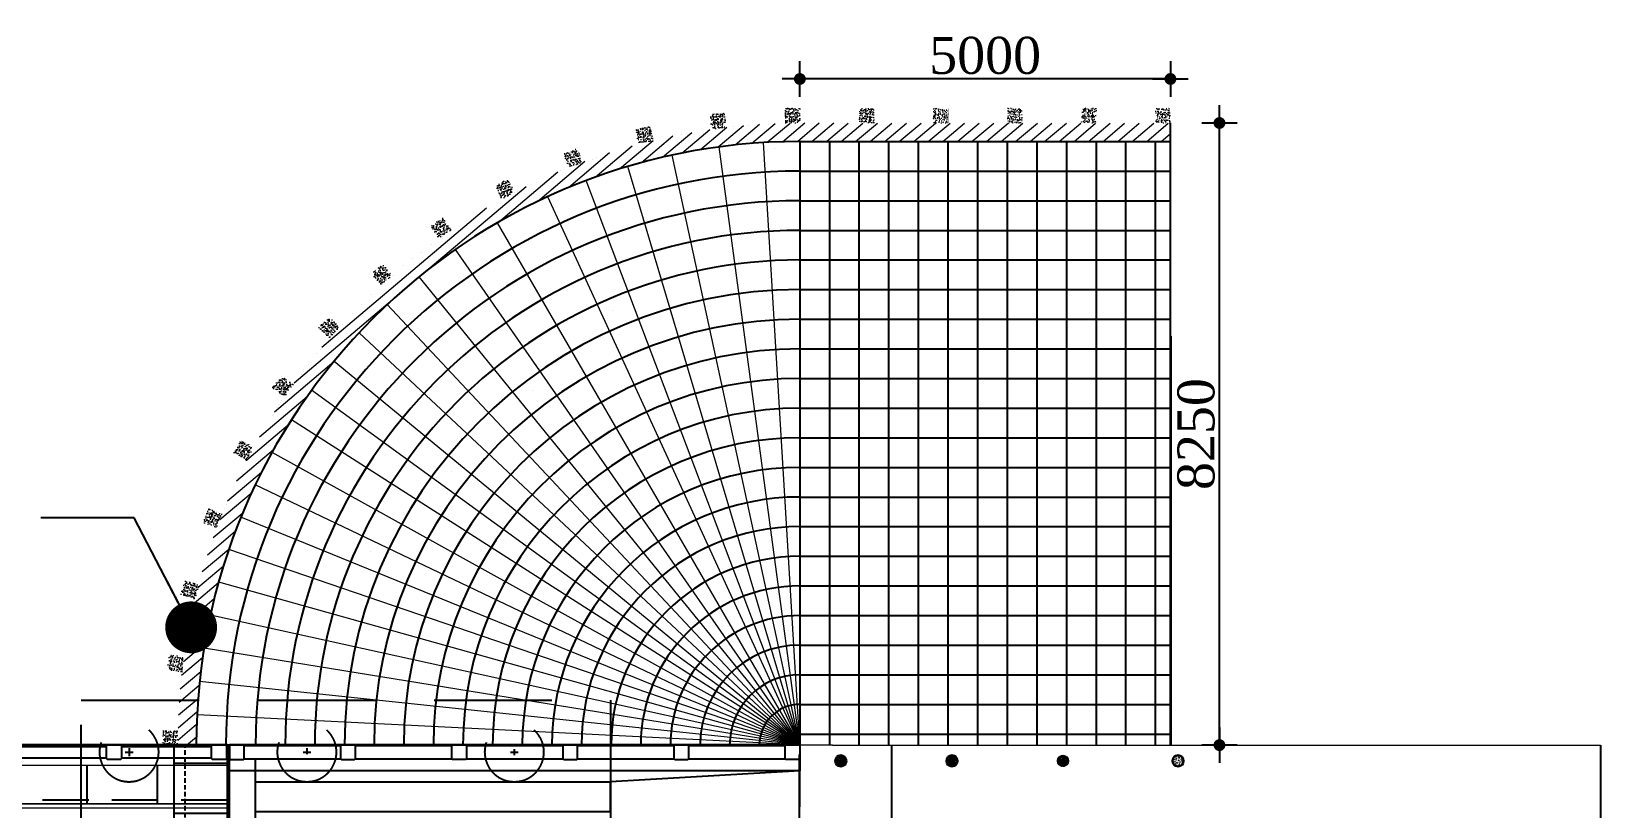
# Model space of a CAD drawing. Header units: millimetres. Extents: x 645430 to 1329725, y -477752 to 44877.
# Drawn here: x 693796 to 714979, y -237761 to -227267 of the extents above; entities that cross this region are included whole.
import ezdxf

# ---------------------------------------------------------------- set-up
doc = ezdxf.new("R2010")
doc.units = ezdxf.units.MM
doc.header["$LTSCALE"] = 250
doc.header["$PDMODE"] = 2
doc.linetypes.add('DASHED', pattern=[19.05, 12.7, -6.35])
doc.linetypes.add('DASHED2', pattern=[0.375, 0.25, -0.125])
for name, color, linetype in [('Abutment W Line', 200, 'Continuous'), ('Deck Slab', 11, 'Continuous'), ('dim', 4, 'Continuous'), ('Dimision', 4, 'Continuous'), ('Elevation', 21, 'Continuous'), ('Extra Line', 145, 'Continuous'), ('Girder Line', 7, 'Continuous'), ('hatch', 35, 'Continuous'), ('Hatching', 35, 'Continuous'), ('Pile', 11, 'Continuous'), ('Ralling', 6, 'Continuous')]:
    doc.layers.add(name, color=color, linetype=linetype)
for name, color, linetype, lineweight in [('duct', 151, 'Continuous', 13), ('Footpath', 22, 'Continuous', 20), ('Gurd Post', 231, 'Continuous', 30), ('hat2', 108, 'Continuous', 13), ('RL', 7, 'Continuous', 18)]:
    doc.layers.add(name, color=color, linetype=linetype, lineweight=lineweight)
doc.styles.get("Standard").update_dxf_attribs({"font": 'times.ttf'})
doc.dimstyles.new('ISO-125', dxfattribs={"dimtxt": 125, "dimasz": 1.2, "dimexe": 75, "dimexo": 75, "dimgap": 60, "dimtad": 1, "dimdec": 0, "dimtxsty": 'Standard', "dimblk": 'D_TIC', "dimcen": 52.5, "dimclrd": 256, "dimclre": 256, "dimclrt": 256, "dimadec": 0, "dimazin": 0, "dimtfac": 1, "dimtdec": 0, "dimtix": 1, "dimtmove": 0, "dimatfit": 3, "dimldrblk": 'DOT', "dimfxl": 75, "dimfxlon": 1, "dimlwd": -1, "dimarcsym": 0})
doc.dimstyles.new('ISO-25', dxfattribs={"dimtxt": 75, "dimasz": 45, "dimexe": 125, "dimexo": 75.625, "dimgap": 60, "dimtad": 1, "dimdec": 0, "dimtxsty": 'Standard', "dimblk": 'DOT', "dimcen": 52.5, "dimdle": 100, "dimclrd": 256, "dimclre": 256, "dimclrt": 256, "dimadec": 0, "dimazin": 0, "dimtfac": 1, "dimtdec": 0, "dimtix": 1, "dimtmove": 0, "dimatfit": 3, "dimldrblk": 'DOT', "dimfxl": 1, "dimlwd": -1, "dimarcsym": 0})
pattern_1 = [(45, (9986524.455, 496088.378), (-22.097087, 22.097087), [])]
pattern_2 = [(45, (9986524.455, 493788.378), (-22.097087, 22.097087), [])]
pattern_3 = [(45, (9986524.455, 488888.378), (-22.097087, 22.097087), [])]

# ---------------------------------------------------------------- blocks, each defined once
blk = doc.blocks.new('*U257')
at = {"layer": 'duct'}
blk.add_line((472.5, -257.5), (472.5, 257.5), dxfattribs=at)
blk.add_lwpolyline([(-472.5, 257.5), (472.5, 257.5), (472.5, -257.5), (-472.5, -257.5)], close=True, dxfattribs=at)
blk = doc.blocks.new('*U258')
at = {"layer": 'duct', "color": 0, "linetype": 'ByBlock', "lineweight": -2}
for p in [(26600, 0), (27550, 0), (28500, 0)]:
    blk.add_blockref('*U257', p, dxfattribs=at)
blk = doc.blocks.new('*U263')
at = {"layer": 'Ralling'}
for p, q in [((-713, 75), (512, 75)), ((-713, -75), (512, -75))]:
    blk.add_line(p, q, dxfattribs=at)
blk.add_lwpolyline([(512, 88), (524, 100), (701, 100), (712, 88), (712, -88), (701, -100), (524, -100), (512, -88)], close=True, dxfattribs=at)
blk = doc.blocks.new('*U264')
at = {"layer": 'Ralling', "color": 0, "linetype": 'ByBlock', "lineweight": -2}
for p in [(26942, 0), (28360, 0)]:
    blk.add_blockref('*U263', p, dxfattribs=at)
blk = doc.blocks.new('30m deck')
at = {"layer": 'Deck Slab'}
for p, q in [((1085228, -338943), (1055228, -338943)), ((1085228, -338943), (1055228, -338943)), ((1055228, -338943), (1085228, -338943)), ((1085228, -348743), (1085228, -338943))]:
    blk.add_line(p, q, dxfattribs=at)
at = {"layer": 'Deck Slab', "lineweight": 0}
blk.add_line((1055228, -339793), (1085228, -339793), dxfattribs=at)
at = {"layer": 'duct'}
for p, q in [((1055228, -339218), (1085228, -339218)), ((1055228, -339743), (1085228, -339743))]:
    blk.add_line(p, q, dxfattribs=at)
at = {"layer": 'Elevation', "ltscale": 10}
for p, q in [((1085228, -338943), (1055228, -338943)), ((1085228, -348743), (1085228, -338943)), ((1085228, -348743), (1085228, -338943))]:
    blk.add_line(p, q, dxfattribs=at)
at = {"layer": 'Girder Line', "linetype": 'DASHED', "ltscale": 0.2}
blk.add_line((1085228, -340568), (1085228, -338943), dxfattribs=at)
at = {"layer": 'Girder Line', "color": 6, "linetype": 'DASHED2', "ltscale": 10}
blk.add_line((1085228, -339693), (1071229, -339693), dxfattribs=at)
at = {"layer": 'duct', "xscale": -1, "rotation": 180}
blk.add_blockref('*U258', (1056253, -339481), dxfattribs=at)
at = {"layer": 'Ralling'}
blk.add_blockref('*U264', (1056140, -339043), dxfattribs=at)
blk = doc.blocks.new('6 ABUT P')
at = {"layer": 'hatch', "linetype": 'Continuous', "lineweight": 13}
h = blk.add_hatch(dxfattribs=at)
h.set_pattern_fill('ANSI31', color=256, scale=250, style=0)
h.set_pattern_definition(pattern_1)
h.paths.add_polyline_path([(10269019, 282427), (10268669, 282427), (10268669, 282677), (10269019, 282677)])
h = blk.add_hatch(dxfattribs=at)
h.set_pattern_fill('ANSI31', color=256, scale=250, style=0)
h.set_pattern_definition(pattern_1)
h.paths.add_polyline_path([(10269019, 282427), (10268669, 282427), (10268669, 282177), (10269019, 282177)])
h = blk.add_hatch(dxfattribs=at)
h.set_pattern_fill('ANSI31', color=256, scale=250, style=0)
h.set_pattern_definition(pattern_2)
h.paths.add_polyline_path([(10269019, 280127), (10268669, 280127), (10268669, 280377), (10269019, 280377)])
h = blk.add_hatch(dxfattribs=at)
h.set_pattern_fill('ANSI31', color=256, scale=250, style=0)
h.set_pattern_definition(pattern_2)
h.paths.add_polyline_path([(10269019, 280127), (10268669, 280127), (10268669, 279877), (10269019, 279877)])
h = blk.add_hatch(dxfattribs=at)
h.set_pattern_fill('ANSI31', color=256, scale=250, style=0)
h.set_pattern_definition(pattern_3)
h.paths.add_polyline_path([(10269019, 275227), (10268669, 275227), (10268669, 275477), (10269019, 275477)])
h = blk.add_hatch(dxfattribs=at)
h.set_pattern_fill('ANSI31', color=256, scale=250, style=0)
h.set_pattern_definition(pattern_3)
h.paths.add_polyline_path([(10269019, 275227), (10268669, 275227), (10268669, 274977), (10269019, 274977)])
at = {"layer": 'Abutment W Line', "ltscale": 5}
for p, q in [((10260769, 283715), (10260769, 283377)), ((10269219, 283727), (10268469, 283727)), ((10268469, 280027), (10268469, 283727)), ((10269219, 283727), (10269219, 273927)), ((10268119, 280039), (10268119, 283539)), ((10269219, 283477), (10268469, 283477)), ((10268119, 283227), (10263324, 283227)), ((10263324, 282827), (10263324, 283227)), ((10268119, 282827), (10263324, 282827)), ((10268119, 280027), (10268119, 274127)), ((10268469, 280027), (10268469, 273927)), ((10263324, 274827), (10263324, 274427)), ((10268119, 274827), (10263324, 274827)), ((10268119, 274427), (10263324, 274427)), ((10260769, 273939), (10260769, 274277)), ((10269219, 274177), (10268469, 274177)), ((10269219, 273927), (10268469, 273927))]:
    blk.add_line(p, q, dxfattribs=at)
at = {"layer": 'Abutment W Line', "linetype": 'DASHED2'}
blk.add_line((10269069, 280027), (10269069, 283727), dxfattribs=at)
at = {"layer": 'Abutment W Line'}
for p, q in [((10260769, 283377), (10263324, 283227)), ((10260769, 274277), (10263324, 274427))]:
    blk.add_line(p, q, dxfattribs=at)
at = {"layer": 'Extra Line'}
for p, q in [((10264624, 283667), (10264624, 283587)), ((10267424, 283680), (10267424, 283600)), ((10269824, 283680), (10269824, 283575)), ((10264676, 283627), (10264571, 283627)), ((10267476, 283627), (10267371, 283627)), ((10269876, 283627), (10269771, 283627)), ((10267476, 281327), (10267371, 281327)), ((10267476, 281327), (10267371, 281327)), ((10267424, 281380), (10267424, 281327)), ((10267424, 281275), (10267424, 281327)), ((10269876, 281327), (10269771, 281327)), ((10269876, 281327), (10269771, 281327)), ((10269824, 281380), (10269824, 281327)), ((10269824, 281275), (10269824, 281327)), ((10264624, 280379), (10264624, 280478)), ((10264676, 280425), (10264571, 280425)), ((10264676, 280425), (10264571, 280425)), ((10269876, 278927), (10269771, 278927)), ((10269824, 278875), (10269824, 278980)), ((10264676, 277227), (10264571, 277227)), ((10264676, 277227), (10264571, 277227)), ((10264624, 277181), (10264624, 277280)), ((10269824, 276375), (10269824, 276480)), ((10269876, 276427), (10269771, 276427)), ((10264676, 274027), (10264571, 274027)), ((10264624, 273981), (10264624, 274080)), ((10267476, 274027), (10267371, 274027)), ((10267424, 273974), (10267424, 274082)), ((10269876, 274027), (10269771, 274027)), ((10269824, 273975), (10269824, 274080))]:
    blk.add_line(p, q, dxfattribs=at)
at = {"layer": 'hatch', "linetype": 'Continuous', "lineweight": 25}
for p, q in [((10269219, 282802), (10268469, 282802)), ((10269219, 282052), (10268469, 282052)), ((10269219, 280502), (10268469, 280502)), ((10269219, 279752), (10268469, 279752)), ((10269219, 275602), (10268469, 275602)), ((10269219, 274852), (10268469, 274852))]:
    blk.add_line(p, q, dxfattribs=at)
for points in [[(10268669, 282427), (10268669, 282677), (10269019, 282677), (10269019, 282427)], [(10268669, 282427), (10268669, 282177), (10269019, 282177), (10269019, 282427)], [(10268669, 280127), (10268669, 280377), (10269019, 280377), (10269019, 280127)], [(10268669, 280127), (10268669, 279877), (10269019, 279877), (10269019, 280127)], [(10268669, 275227), (10268669, 275477), (10269019, 275477), (10269019, 275227)], [(10268669, 275227), (10268669, 274977), (10269019, 274977), (10269019, 275227)]]:
    blk.add_lwpolyline(points, dxfattribs=at)
at = {"layer": 'Pile', "linetype": 'DASHED', "ltscale": 0.5}
for p, q in [((10263324, 284327), (10263324, 273327)), ((10270469, 284327), (10263324, 284327)), ((10270469, 280027), (10270469, 284327)), ((10270469, 280027), (10270469, 273327)), ((10270469, 273327), (10263324, 273327))]:
    blk.add_line(p, q, dxfattribs=at)
at = {"layer": 'Pile', "linetype": 'DASHED', "ltscale": 2}
for p, q in [((10269069, 280027), (10269069, 273927)), ((10267476, 278927), (10267371, 278927)), ((10267424, 278875), (10267424, 278980)), ((10267424, 276375), (10267424, 276480)), ((10267476, 276427), (10267371, 276427))]:
    blk.add_line(p, q, dxfattribs=at)
at = {"layer": 'Pile', "linetype": 'DASHED', "ltscale": 0.5}
for centre in [(10264624, 283628), (10267424, 283628), (10269824, 283628), (10267424, 281328), (10269824, 281328), (10264624, 280425), (10267424, 278928), (10269824, 278928), (10264624, 277227), (10267424, 276428), (10269824, 276428), (10264624, 274027), (10267424, 274027), (10269824, 274028)]:
    blk.add_circle(centre, 400, dxfattribs=at)
at = {"layer": 'Ralling'}
for p, q in [((10268457, 283727), (10260824, 283727)), ((10260824, 283727), (10268469, 283727)), ((10262269, 283715), (10260969, 283715)), ((10263769, 283715), (10262469, 283715)), ((10265269, 283715), (10263969, 283715)), ((10266769, 283715), (10265469, 283715)), ((10268269, 283715), (10266969, 283715)), ((10262269, 283539), (10260969, 283539)), ((10263769, 283539), (10262469, 283539)), ((10265269, 283539), (10263969, 283539)), ((10266769, 283539), (10265469, 283539)), ((10268269, 283539), (10266969, 283539)), ((10260769, 283377), (10268469, 283377)), ((10260769, 274277), (10268469, 274277)), ((10262269, 274115), (10260969, 274115)), ((10263769, 274115), (10262469, 274115)), ((10265269, 274115), (10263969, 274115)), ((10266769, 274115), (10265469, 274115)), ((10268269, 274115), (10266969, 274115)), ((10268457, 273927), (10260824, 273927)), ((10260824, 273927), (10268469, 273927)), ((10262269, 273939), (10260969, 273939)), ((10263769, 273939), (10262469, 273939)), ((10265269, 273939), (10263969, 273939)), ((10266769, 273939), (10265469, 273939)), ((10268269, 273939), (10266969, 273939))]:
    blk.add_line(p, q, dxfattribs=at)
for points in [[(10260781, 283527), (10260957, 283527), (10260969, 283539), (10260969, 283715), (10260957, 283727), (10260781, 283727), (10260769, 283715), (10260769, 283539)], [(10262457, 283527), (10262281, 283527), (10262269, 283539), (10262269, 283715), (10262281, 283727), (10262457, 283727), (10262469, 283715), (10262469, 283539)], [(10263957, 283527), (10263781, 283527), (10263769, 283539), (10263769, 283715), (10263781, 283727), (10263957, 283727), (10263969, 283715), (10263969, 283539)], [(10265281, 283527), (10265457, 283527), (10265469, 283539), (10265469, 283715), (10265457, 283727), (10265281, 283727), (10265269, 283715), (10265269, 283539)], [(10266957, 283527), (10266781, 283527), (10266769, 283539), (10266769, 283715), (10266781, 283727), (10266957, 283727), (10266969, 283715), (10266969, 283539)], [(10268457, 283527), (10268281, 283527), (10268269, 283539), (10268269, 283715), (10268281, 283727), (10268457, 283727), (10268469, 283715), (10268469, 283539)], [(10260781, 274127), (10260957, 274127), (10260969, 274115), (10260969, 273939), (10260957, 273927), (10260781, 273927), (10260769, 273939), (10260769, 274115)], [(10262457, 274127), (10262281, 274127), (10262269, 274115), (10262269, 273939), (10262281, 273927), (10262457, 273927), (10262469, 273939), (10262469, 274115)], [(10263957, 274127), (10263781, 274127), (10263769, 274115), (10263769, 273939), (10263781, 273927), (10263957, 273927), (10263969, 273939), (10263969, 274115)], [(10265281, 274127), (10265457, 274127), (10265469, 274115), (10265469, 273939), (10265457, 273927), (10265281, 273927), (10265269, 273939), (10265269, 274115)], [(10266957, 274127), (10266781, 274127), (10266769, 274115), (10266769, 273939), (10266781, 273927), (10266957, 273927), (10266969, 273939), (10266969, 274115)], [(10268457, 274127), (10268281, 274127), (10268269, 274115), (10268269, 273939), (10268281, 273927), (10268457, 273927), (10268469, 273939), (10268469, 274115)]]:
    blk.add_lwpolyline(points, close=True, dxfattribs=at)
blk = doc.blocks.new('*U195')
at = {"layer": 'Footpath', "ltscale": 0.5}
h = blk.add_hatch(dxfattribs=at)
h.set_pattern_fill('AR-CONC', color=1, scale=0.4, angle=0.0004)
h.set_pattern_definition([(50.000418, (-632615.806, -86666.36), (72.873914, -6.375103), [7.62, -83.82]), (355.000418, (-632615.806, -86666.36), (-14.097926, 76.422635), [6.096, -67.056234]), (100.451862, (-632609.73, -86666.89), (58.775988, 70.047529), [6.4760035, -71.236098]), (46.184618, (-632615.81, -86646.04), (108.431739, -16.816141), [11.43, -125.73]), (96.635975, (-632606.77, -86647.44), (94.960932, 98.971142), [9.71401, -106.854243]), (351.184569, (-632615.81, -86646.04), (94.960932, 98.971142), [9.143987, -100.583893]), (21.000418, (-632605.646, -86651.12), (60.6460547, -40.905637), [7.62, -83.82]), (326.000418, (-632605.646, -86651.12), (24.720274, 73.675367), [6.096, -67.056]), (71.451863, (-632600.59, -86654.53), (85.366329, 32.76973), [6.4760035, -71.235975]), (37.5004176, (-632615.806, -86666.362), (1.2351948, 33.8220246), [0, -66.2432, 0, -68.072, 0, -67.31]), (7.5004176, (-632615.806, -86666.36), (26.727573, 40.0724247), [0, -38.8112, 0, -64.7192, 0, -25.654]), (327.5004176, (-632638.463, -86666.362), (54.2362548, -2.2911023), [0, -25.4, 0, -79.248, 0, -105.156]), (317.500418, (-632648.623, -86666.36), (59.2515984, 10.1710283), [0, -33.02, 0, -52.6288, 0, -74.676])])
h.paths.add_polyline_path([(200, 200), (0, 200), (0, 0), (200, 0)])
at = {"layer": 'Footpath', "color": 1, "ltscale": 0.5, "const_width": 0.1}
blk.add_lwpolyline([(0, 200), (200, 200), (200, 0), (0, 0), (0, 200)], dxfattribs=at)
blk = doc.blocks.new('*U196')
at = {"color": 0, "linetype": 'ByBlock', "lineweight": -2, "transparency": 16777216}
for p, rotation in [((624950, 84095), 359.999582372888), ((625950, 84095), 359.999582372888), ((626950, 84095), 359.999582372888), ((627950, 84095), 359.999582372888), ((628950, 84095), 359.999582372888), ((629950, 84095), 359.999582372888), ((630947, 84036), 353.1790738681962), ((631931, 83858), 346.3581477354862), ((632886, 83565), 339.5372216027764), ((633800, 83161), 332.7162954700663), ((634660, 82651), 325.8953693373563), ((635452, 82042), 319.0744432046463), ((636167, 81344), 312.2535170719363), ((636794, 80565), 305.4325909392263), ((637324, 79718), 298.6116648065165), ((637749, 78814), 291.7907386738066), ((638064, 77865), 284.9698125410965), ((638265, 76886), 278.1488864083865), ((638347, 75890), 271.3279602756766)]:
    blk.add_blockref('*U195', p, dxfattribs=dict(at, rotation=rotation))
blk = doc.blocks.new('D_TIC')
at = {"layer": 'Dimision', "ltscale": 5}
for p, q in [((0, 60), (0, -60)), ((-60, 0), (60, 0))]:
    blk.add_line(p, q, dxfattribs=at)
at = {"layer": 'Dimision', "ltscale": 5, "const_width": 20}
blk.add_lwpolyline([(-10, 0, 1), (10, 0, 1)], format="xyb", close=True, dxfattribs=at)
blk = doc.blocks.new('*D208')
at = {"layer": 'Defpoints', "color": 0, "ltscale": 10, "transparency": 16777216}
for p in [(704170, -227910), (709172, -228304, -8669), (704170, -228436, -8669)]:
    blk.add_point(p, dxfattribs=at)
at = {"layer": 'dim', "lineweight": -2, "ltscale": 10, "transparency": 16777216}
for p, q in [((704170, -227845), (704170, -227835)), ((709172, -227843), (709172, -227835))]:
    blk.add_line(p, q, dxfattribs=at)
at = {"layer": 'dim', "ltscale": 10, "transparency": 16777216}
blk.add_line((709168, -227910), (704174, -227910), dxfattribs=at)
at = {"layer": 'dim', "ltscale": 10, "transparency": 16777216, "xscale": 4, "yscale": 4, "zscale": 4, "rotation": 180}
blk.add_blockref('D_TIC', (704170, -227910), dxfattribs=at)
at = {"layer": 'dim', "ltscale": 10, "transparency": 16777216, "xscale": 4, "yscale": 4, "zscale": 4}
blk.add_blockref('D_TIC', (709172, -227910), dxfattribs=at)
at = {"layer": 'dim', "ltscale": 10, "transparency": 16777216, "insert": (706671, -227595), "char_height": 500, "attachment_point": 5}
blk.add_mtext('5000', dxfattribs=at)
blk = doc.blocks.new('_Dot')
at = {"color": 0, "linetype": 'ByBlock', "lineweight": -2}
blk.add_line((-0.5, 0), (-1, 0), dxfattribs=at)
at = {"color": 0, "linetype": 'ByBlock', "const_width": 0.5}
blk.add_lwpolyline([(-0.25, 0, 1), (0.25, 0, 1)], format="xyb", close=True, dxfattribs=at)
blk = doc.blocks.new('*D209')
at = {"layer": 'Defpoints', "color": 0, "ltscale": 10, "transparency": 16777216}
for p in [(709172, -228504, -8669), (709834, -228504), (709176, -236904, -17338)]:
    blk.add_point(p, dxfattribs=at)
at = {"layer": 'dim', "ltscale": 10, "transparency": 16777216}
blk.add_line((709834, -236900), (709834, -228508), dxfattribs=at)
at = {"layer": 'dim', "lineweight": -2, "ltscale": 10, "transparency": 16777216}
for p, q in [((709897, -228504), (709909, -228504)), ((709903, -236904), (709909, -236904))]:
    blk.add_line(p, q, dxfattribs=at)
at = {"layer": 'dim', "ltscale": 10, "transparency": 16777216, "xscale": 4, "yscale": 4, "zscale": 4}
for p, rotation in [((709834, -228504), 90), ((709834, -236904), 270)]:
    blk.add_blockref('D_TIC', p, dxfattribs=dict(at, rotation=rotation))
at = {"layer": 'dim', "ltscale": 10, "transparency": 16777216, "insert": (709520, -232704), "char_height": 500, "attachment_point": 5, "rotation": 90}
blk.add_mtext('8250', dxfattribs=at)

msp = doc.modelspace()

# ---------------------------------------------------------------- hatches: boundary and pattern name
at = {"layer": 'Footpath', "lineweight": 13, "ltscale": 250}
h = msp.add_hatch(dxfattribs=at)
h.set_pattern_fill('ANSI31', color=256, scale=40, angle=-4.73179)
h.set_pattern_definition([(40.2682136, (-8741767.14, -764187.55), (-82.0885543, 96.9044336), [])])
edge = h.paths.add_edge_path()
edge.add_line((709172, -228508.2), (709175.7, -228757.4))
edge.add_line((709175.7, -228757.4), (704172.2, -228753.5))
edge.add_line((704172.2, -228753.5), (704172.2, -228753.5))
edge.add_line((704172.2, -228753.5), (704172.2, -228753.5))
edge.add_arc((704173, -236904.3), 8150.8, 450.00571, 539.99774)
edge.add_line((696022.2, -236903.9), (695772.2, -236903.9))
edge.add_arc((704172.2, -236903.9), 8400, 450.00001, 539.99999, ccw=False)
edge.add_line((704172.2, -228503.9), (709172, -228508.2))
at = {"layer": 'Hatching', "linetype": 'Continuous', "lineweight": 20, "ltscale": 250}
h = msp.add_hatch(dxfattribs=at)
h.set_pattern_fill('AR-CONC', color=256, scale=5, angle=-4.73179, style=0)
h.set_pattern_definition([(45.2682136, (-8619427.988, -711118.252), (35.48195436, -6.08530318), [3.75, -41.25]), (350.2682136, (-8619427.988, -711118.252), (-3.8114525, 38.05371436), [3, -33]), (95.71965808, (-8619425.03, -711118.76), (31.67050171, 31.9684108), [3.1870096, -35.0571056]), (41.4524136, (-8619427.163, -711108.286), (52.49750073, -12.64966968), [5.625, -61.875]), (91.9038491, (-8619422.79, -711109.34), (50.59164114, 44.68485034), [4.7805171, -52.585688]), (346.4523776, (-8619427.163, -711108.286), (50.5916411, 44.6848503), [4.5, -49.50000005]), (16.2682136, (-8619422.386, -711111.19), (28.083003005, -22.52431891), [3.75, -41.25]), (321.2682136, (-8619422.386, -711111.19), (15.11523533, 35.13035735), [3, -33]), (66.71965836, (-8619420.046, -711113.067), (43.19823796, 12.60603839), [3.1870095, -35.0571056]), (32.76821362, (-8619427.988, -711118.252), (1.978964718, 16.537809669), [0, -32.6, 0, -33.5, 0, -33.125]), (2.76821362, (-8619427.988, -711118.252), (14.735425737, 18.568324597), [0, -19.1, 0, -31.85, 0, -12.625]), (322.76821362, (-8619439.1, -711117.333), (26.507123327, -3.32568819), [0, -12.5, 0, -39, 0, -51.75]), (312.76821362, (-8619444.083, -711116.92), (29.47281705, 2.58279771), [0, -16.25, 0, -25.9, 0, -36.75])])
h.paths.add_polyline_path([(704647.4, -237116.2, 1), (704797.4, -237116.2, 1)])
h = msp.add_hatch(dxfattribs=at)
h.set_pattern_fill('AR-CONC', color=256, scale=5, angle=-4.73179, style=0)
h.set_pattern_definition([(45.2682136, (-8619279.503, -709324.387), (35.48195436, -6.08530318), [3.75, -41.25]), (350.2682136, (-8619279.503, -709324.387), (-3.8114525, 38.05371436), [3, -33]), (95.71965808, (-8619276.546, -709324.894), (31.67050171, 31.9684108), [3.1870096, -35.0571056]), (41.4524136, (-8619278.68, -709314.42), (52.49750073, -12.64966968), [5.625, -61.875]), (91.9038491, (-8619274.303, -709315.475), (50.59164114, 44.68485034), [4.7805171, -52.585688]), (346.4523776, (-8619278.68, -709314.42), (50.5916411, 44.6848503), [4.5, -49.50000005]), (16.2682136, (-8619273.902, -709317.325), (28.083003005, -22.52431891), [3.75, -41.25]), (321.2682136, (-8619273.9, -709317.325), (15.11523533, 35.13035735), [3, -33]), (66.71965836, (-8619271.56, -709319.202), (43.19823796, 12.60603839), [3.1870095, -35.0571056]), (32.76821362, (-8619279.503, -709324.387), (1.978964718, 16.537809669), [0, -32.6, 0, -33.5, 0, -33.125]), (2.76821362, (-8619279.503, -709324.387), (14.735425737, 18.568324597), [0, -19.1, 0, -31.85, 0, -12.625]), (322.76821362, (-8619290.615, -709323.467), (26.507123327, -3.32568819), [0, -12.5, 0, -39, 0, -51.75]), (312.76821362, (-8619295.598, -709323.055), (29.47281705, 2.58279771), [0, -16.25, 0, -25.9, 0, -36.75])])
h.paths.add_polyline_path([(704647.4, -237116.2, 1), (704797.4, -237116.2, 1)])
h = msp.add_hatch(dxfattribs=at)
h.set_pattern_fill('AR-CONC', color=256, scale=5, angle=-4.73179, style=0)
h.set_pattern_definition([(45.2682136, (-8620922.875, -710994.515), (35.48195436, -6.08530318), [3.75, -41.25]), (350.2682136, (-8620922.875, -710994.515), (-3.8114525, 38.05371436), [3, -33]), (95.71965808, (-8620919.92, -710995.022), (31.67050171, 31.9684108), [3.1870096, -35.0571056]), (41.4524136, (-8620922.05, -710984.55), (52.49750073, -12.64966968), [5.625, -61.875]), (91.9038491, (-8620917.676, -710985.603), (50.59164114, 44.68485034), [4.7805171, -52.585688]), (346.4523776, (-8620922.05, -710984.55), (50.5916411, 44.6848503), [4.5, -49.50000005]), (16.2682136, (-8620917.274, -710987.453), (28.083003005, -22.52431891), [3.75, -41.25]), (321.2682136, (-8620917.274, -710987.453), (15.11523533, 35.13035735), [3, -33]), (66.71965836, (-8620914.933, -710989.33), (43.19823796, 12.60603839), [3.1870095, -35.0571056]), (32.76821362, (-8620922.875, -710994.515), (1.978964718, 16.537809669), [0, -32.6, 0, -33.5, 0, -33.125]), (2.76821362, (-8620922.875, -710994.515), (14.735425737, 18.568324597), [0, -19.1, 0, -31.85, 0, -12.625]), (322.76821362, (-8620933.987, -710993.595), (26.507123327, -3.32568819), [0, -12.5, 0, -39, 0, -51.75]), (312.76821362, (-8620938.97, -710993.183), (29.47281705, 2.58279771), [0, -16.25, 0, -25.9, 0, -36.75])])
h.paths.add_polyline_path([(706147.4, -237116.2, 1), (706297.4, -237116.2, 1)])
h = msp.add_hatch(dxfattribs=at)
h.set_pattern_fill('AR-CONC', color=256, scale=5, angle=-4.73179, style=0)
h.set_pattern_definition([(45.2682136, (-8620774.39, -709200.65), (35.48195436, -6.08530318), [3.75, -41.25]), (350.2682136, (-8620774.39, -709200.65), (-3.8114525, 38.05371436), [3, -33]), (95.71965808, (-8620771.434, -709201.157), (31.67050171, 31.9684108), [3.1870096, -35.0571056]), (41.4524136, (-8620773.566, -709190.684), (52.49750073, -12.64966968), [5.625, -61.875]), (91.9038491, (-8620769.19, -709191.74), (50.59164114, 44.68485034), [4.7805171, -52.585688]), (346.4523776, (-8620773.566, -709190.684), (50.5916411, 44.6848503), [4.5, -49.50000005]), (16.2682136, (-8620768.79, -709193.588), (28.083003005, -22.52431891), [3.75, -41.25]), (321.2682136, (-8620768.79, -709193.588), (15.11523533, 35.13035735), [3, -33]), (66.71965836, (-8620766.45, -709195.465), (43.19823796, 12.60603839), [3.1870095, -35.0571056]), (32.76821362, (-8620774.391, -709200.65), (1.978964718, 16.537809669), [0, -32.6, 0, -33.5, 0, -33.125]), (2.76821362, (-8620774.39, -709200.65), (14.735425737, 18.568324597), [0, -19.1, 0, -31.85, 0, -12.625]), (322.76821362, (-8620785.503, -709199.73), (26.507123327, -3.32568819), [0, -12.5, 0, -39, 0, -51.75]), (312.76821362, (-8620790.486, -709199.318), (29.47281705, 2.58279771), [0, -16.25, 0, -25.9, 0, -36.75])])
h.paths.add_polyline_path([(706147.4, -237116.2, 1), (706297.4, -237116.2, 1)])
h = msp.add_hatch(dxfattribs=at)
h.set_pattern_fill('AR-CONC', color=256, scale=5, angle=-4.73179, style=0)
h.set_pattern_definition([(45.2682136, (-8617985.92, -711237.617), (35.48195436, -6.08530318), [3.75, -41.25]), (350.2682136, (-8617985.92, -711237.617), (-3.8114525, 38.05371436), [3, -33]), (95.71965808, (-8617982.963, -711238.125), (31.67050171, 31.9684108), [3.1870096, -35.0571056]), (41.4524136, (-8617985.094, -711227.65), (52.49750073, -12.64966968), [5.625, -61.875]), (91.9038491, (-8617980.72, -711228.706), (50.59164114, 44.68485034), [4.7805171, -52.585688]), (346.4523776, (-8617985.094, -711227.65), (50.5916411, 44.6848503), [4.5, -49.50000005]), (16.2682136, (-8617980.318, -711230.555), (28.083003005, -22.52431891), [3.75, -41.25]), (321.2682136, (-8617980.318, -711230.555), (15.11523533, 35.13035735), [3, -33]), (66.71965836, (-8617977.978, -711232.432), (43.19823796, 12.60603839), [3.1870095, -35.0571056]), (32.76821362, (-8617985.92, -711237.617), (1.978964718, 16.537809669), [0, -32.6, 0, -33.5, 0, -33.125]), (2.76821362, (-8617985.92, -711237.617), (14.735425737, 18.568324597), [0, -19.1, 0, -31.85, 0, -12.625]), (322.76821362, (-8617997.031, -711236.698), (26.507123327, -3.32568819), [0, -12.5, 0, -39, 0, -51.75]), (312.76821362, (-8618002.014, -711236.285), (29.47281705, 2.58279771), [0, -16.25, 0, -25.9, 0, -36.75])])
h.paths.add_polyline_path([(709200.4, -237116.2, 1), (709350.4, -237116.2, 1)])
at = {"layer": 'RL', "ltscale": 0.5}
h = msp.add_hatch(dxfattribs=at)
h.set_pattern_fill('AR-CONC', color=256, scale=5, angle=-4.73179, style=0)
h.set_pattern_definition([(45.2682136, (-8619427.988, -711118.252), (35.48195436, -6.08530318), [3.75, -41.25]), (350.2682136, (-8619427.988, -711118.252), (-3.8114525, 38.05371436), [3, -33]), (95.71965808, (-8619425.03, -711118.76), (31.67050171, 31.9684108), [3.1870096, -35.0571056]), (41.4524136, (-8619427.163, -711108.286), (52.49750073, -12.64966968), [5.625, -61.875]), (91.9038491, (-8619422.79, -711109.34), (50.59164114, 44.68485034), [4.7805171, -52.585688]), (346.4523776, (-8619427.163, -711108.286), (50.5916411, 44.6848503), [4.5, -49.50000005]), (16.2682136, (-8619422.386, -711111.19), (28.083003005, -22.52431891), [3.75, -41.25]), (321.2682136, (-8619422.386, -711111.19), (15.11523533, 35.13035735), [3, -33]), (66.71965836, (-8619420.046, -711113.067), (43.19823796, 12.60603839), [3.1870095, -35.0571056]), (32.76821362, (-8619427.988, -711118.252), (1.978964718, 16.537809669), [0, -32.6, 0, -33.5, 0, -33.125]), (2.76821362, (-8619427.988, -711118.252), (14.735425737, 18.568324597), [0, -19.1, 0, -31.85, 0, -12.625]), (322.76821362, (-8619439.1, -711117.333), (26.507123327, -3.32568819), [0, -12.5, 0, -39, 0, -51.75]), (312.76821362, (-8619444.083, -711116.92), (29.47281705, 2.58279771), [0, -16.25, 0, -25.9, 0, -36.75])])
h.paths.add_polyline_path([(707647.4, -237116.2, 1), (707797.4, -237116.2, 1)])
h = msp.add_hatch(dxfattribs=at)
h.set_pattern_fill('AR-CONC', color=256, scale=5, angle=-4.73179, style=0)
h.set_pattern_definition([(45.2682136, (-8619279.503, -709324.387), (35.48195436, -6.08530318), [3.75, -41.25]), (350.2682136, (-8619279.503, -709324.387), (-3.8114525, 38.05371436), [3, -33]), (95.71965808, (-8619276.546, -709324.894), (31.67050171, 31.9684108), [3.1870096, -35.0571056]), (41.4524136, (-8619278.68, -709314.42), (52.49750073, -12.64966968), [5.625, -61.875]), (91.9038491, (-8619274.303, -709315.475), (50.59164114, 44.68485034), [4.7805171, -52.585688]), (346.4523776, (-8619278.68, -709314.42), (50.5916411, 44.6848503), [4.5, -49.50000005]), (16.2682136, (-8619273.902, -709317.325), (28.083003005, -22.52431891), [3.75, -41.25]), (321.2682136, (-8619273.9, -709317.325), (15.11523533, 35.13035735), [3, -33]), (66.71965836, (-8619271.56, -709319.202), (43.19823796, 12.60603839), [3.1870095, -35.0571056]), (32.76821362, (-8619279.503, -709324.387), (1.978964718, 16.537809669), [0, -32.6, 0, -33.5, 0, -33.125]), (2.76821362, (-8619279.503, -709324.387), (14.735425737, 18.568324597), [0, -19.1, 0, -31.85, 0, -12.625]), (322.76821362, (-8619290.615, -709323.467), (26.507123327, -3.32568819), [0, -12.5, 0, -39, 0, -51.75]), (312.76821362, (-8619295.598, -709323.055), (29.47281705, 2.58279771), [0, -16.25, 0, -25.9, 0, -36.75])])
h.paths.add_polyline_path([(707647.4, -237116.2, 1), (707797.4, -237116.2, 1)])

# ---------------------------------------------------------------- linework, layer by layer
at = {"ltscale": 0.5}
for p, q in [((709172.2, -236903.9, -8669), (709172.2, -228503.9, -8669)), ((704172.2, -236903.9, -8669), (704172.2, -228753.9, -8669)), ((704172.2, -228753.9, -8669), (709172.2, -228753.9, -8669)), ((704572.2, -236903.9, -8669), (704572.2, -228753.9, -8669)), ((704972.2, -236903.9, -8669), (704972.2, -228753.9, -8669)), ((705372.2, -236903.9, -8669), (705372.2, -228753.9, -8669)), ((705772.2, -236903.9, -8669), (705772.2, -228753.9, -8669)), ((706172.2, -236903.9, -8669), (706172.2, -228753.9, -8669)), ((706572.2, -236903.9, -8669), (706572.2, -228753.9, -8669)), ((706972.2, -236903.9, -8669), (706972.2, -228753.9, -8669)), ((707372.2, -236903.9, -8669), (707372.2, -228753.9, -8669)), ((707772.2, -236903.9, -8669), (707772.2, -228753.9, -8669)), ((708172.2, -236903.9, -8669), (708172.2, -228753.9, -8669)), ((708572.2, -236903.9, -8669), (708572.2, -228753.9, -8669)), ((708972.2, -236903.9, -8669), (708972.2, -228753.9, -8669)), ((704172.2, -229153.9, -8669), (709172.2, -229153.9, -8669)), ((704172.2, -229553.9, -8669), (709172.2, -229553.9, -8669)), ((704172.2, -229953.9, -8669), (709172.2, -229953.9, -8669)), ((704172.2, -230353.9, -8669), (709172.2, -230353.9, -8669)), ((704172.2, -230753.9, -8669), (709172.2, -230753.9, -8669)), ((704172.2, -231153.9, -8669), (709172.2, -231153.9, -8669)), ((704172.2, -231553.9, -8669), (709172.2, -231553.9, -8669)), ((704172.2, -231953.9, -8669), (709172.2, -231953.9, -8669)), ((704172.2, -232353.9, -8669), (709172.2, -232353.9, -8669)), ((704172.2, -232753.9, -8669), (709172.2, -232753.9, -8669)), ((704172.2, -233153.9, -8669), (709172.2, -233153.9, -8669)), ((704172.2, -233553.9, -8669), (709172.2, -233553.9, -8669)), ((704172.2, -233953.9, -8669), (709172.2, -233953.9, -8669)), ((704172.2, -234353.9, -8669), (709172.2, -234353.9, -8669)), ((704172.2, -234753.9, -8669), (709172.2, -234753.9, -8669)), ((704172.2, -235153.9, -8669), (709172.2, -235153.9, -8669)), ((704172.2, -235553.9, -8669), (709172.2, -235553.9, -8669)), ((704172.2, -235953.9, -8669), (709172.2, -235953.9, -8669)), ((704172.2, -236353.9, -8669), (709172.2, -236353.9, -8669)), ((704172.2, -236753.9, -8669), (709172.2, -236753.9, -8669)), ((704159.4, -237031.5, -8669), (704159.4, -246832.3, -17338))]:
    msp.add_line(p, q, dxfattribs=at)
at = {"ltscale": 10}
msp.add_line((714979.3, -236904.2), (714979.3, -242126.7), dxfattribs=at)
at = {"ltscale": 0.5, "const_width": 0.1, "elevation": -8669}
msp.add_lwpolyline([(695772.2, -236903.9, -0.4142135), (704172.2, -228503.9), (709172.2, -228503.9)], format="xyb", dxfattribs=at)
at = {"ltscale": 0.5}
for radius in [8150, 7750, 7350, 6950, 6550, 6150, 5750, 5350, 4950, 4550, 4150, 3750, 3350, 2950, 2550, 2150, 1750, 1350, 950, 550, 150]:
    msp.add_arc((704172.2, -236903.9, -8669), radius, 90, 180, dxfattribs=at)
at = {"layer": 'Abutment W Line', "lineweight": 25}
for p, q in [((709175.4, -231384.3, -17338), (709175.7, -236904, -17338)), ((709175.4, -231502, -17338), (709175.7, -236904.1, -17338)), ((709175.4, -231502.4, -17338), (709175.7, -236904.5, -17338))]:
    msp.add_line(p, q, dxfattribs=at)
at = {"layer": 'Abutment W Line', "lineweight": 25, "elevation": -17338}
msp.add_lwpolyline([(704172.2, -237137.9), (704171.9, -231738.3)], dxfattribs=at)
at = {"layer": 'dim', "ltscale": 10}
msp.add_line((705404.8, -236904.2, -8791.7), (705404.8, -246662, -17338), dxfattribs=at)
at = {"layer": 'Gurd Post', "ltscale": 5}
for centre in [(704722.4, -237116.2, -17338), (704722.4, -237116.2, -17338), (706222.4, -237116.2, -17338), (706222.4, -237116.2, -17338), (709275.4, -237116.2, -17338)]:
    msp.add_circle(centre, 75, dxfattribs=at)
at = {"layer": 'hat2', "ltscale": 3}
for q in [(703677.1, -228769, -17338), (702447.8, -228938.5, -17338), (703079.5, -228827.5, -17338), (701846.9, -229092.7, -17338), (701285.2, -229282.4, -17338), (700765.9, -229499.9, -17338), (700089.1, -229850.5, -17338), (699520.3, -230212, -17338), (699029.9, -230581, -17338), (698600.3, -230956.1, -17338), (698220.2, -231336.5, -17338), (697881.5, -231722.3, -17338), (697578.7, -232113.5, -17338), (697307.8, -232510.5, -17338), (697044.6, -232951.7, -17338), (696818.6, -233390.2, -17338), (696625.2, -233827.3, -17338), (696461.5, -234264.3, -17338), (696325.1, -234702.6, -17338), (696213.4, -235148.9, -17338), (696128, -235595.2, -17338), (696067.4, -236046.5, -17338), (696032.4, -236496.9, -17338)]:
    msp.add_line((704170.4, -236898.7, -17338), q, dxfattribs=at)
at = {"layer": 'hatch', "lineweight": 5, "ltscale": 3}
msp.add_line((704170.4, -231738.8, -17338), (704170.4, -236898.7, -17338), dxfattribs=at)
at = {"layer": 'hatch', "linetype": 'Continuous', "lineweight": 20, "ltscale": 250}
for p, q in [((704608.2, -236903.9, -8669), (695772.2, -236903.9, -8669)), ((704170.4, -236836.4, -17338), (704170.4, -237738.1, -17338))]:
    msp.add_line(p, q, dxfattribs=at)
at = {"layer": 'RL', "ltscale": 0.5}
msp.add_line((704608.2, -236904.2, -8669), (714979.3, -236904.2, -10266.7), dxfattribs=at)
msp.add_circle((707722.4, -237116.2, -17338), 75, dxfattribs=at)
msp.add_circle((707722.4, -237116.2, -17338), 75, dxfattribs=at)

# ---------------------------------------------------------------- block references
at = {"xscale": -1, "rotation": 359.9999999999079}
msp.add_blockref('*U196', (1334121.8, -312599.3, -8669), dxfattribs=at)
msp.add_blockref('30m deck', (-388782.9, 102044.5))
at = {"layer": 'RL', "xscale": -1}
msp.add_blockref('6 ABUT P', (10964938.9, -520626), dxfattribs=at)

# ---------------------------------------------------------------- dimensions: what is measured, and where the dimension line sits
at = {"layer": 'dim', "ltscale": 10}
dim = msp.add_linear_dim(base=(704170.4, -227909.8), p1=(709172.2, -228303.9, -8669), p2=(704170.4, -228436.4, -8669), text='5000', dimstyle='ISO-125', override={"dimtxt": 500, "dimasz": 4, "dimtmove": 1}, dxfattribs=at)
dim.commit()
dim.dimension.update_dxf_attribs({"geometry": '*D208', "text_midpoint": (706671.3, -227595.4)})
dim = msp.add_linear_dim(base=(709834.4, -228503.9), p1=(709175.7, -236904.2, -17338), p2=(709172.2, -228503.9, -8669), angle=270, text='8250', dimstyle='ISO-125', override={"dimtxt": 500, "dimasz": 4, "dimtmove": 1}, dxfattribs=at)
dim.commit()
dim.dimension.update_dxf_attribs({"geometry": '*D209', "text_midpoint": (709520.1, -232704.1)})

# ---------------------------------------------------------------- leaders
at = {"layer": 'Dimision'}
msp.add_leader([(695952.9, -235313.7), (695185.6, -233834), (693921.4, -233834)], dimstyle='ISO-25', override={"dimasz": 700, "dimtad": 0}, dxfattribs=at)

doc.saveas('drawing.dxf')
